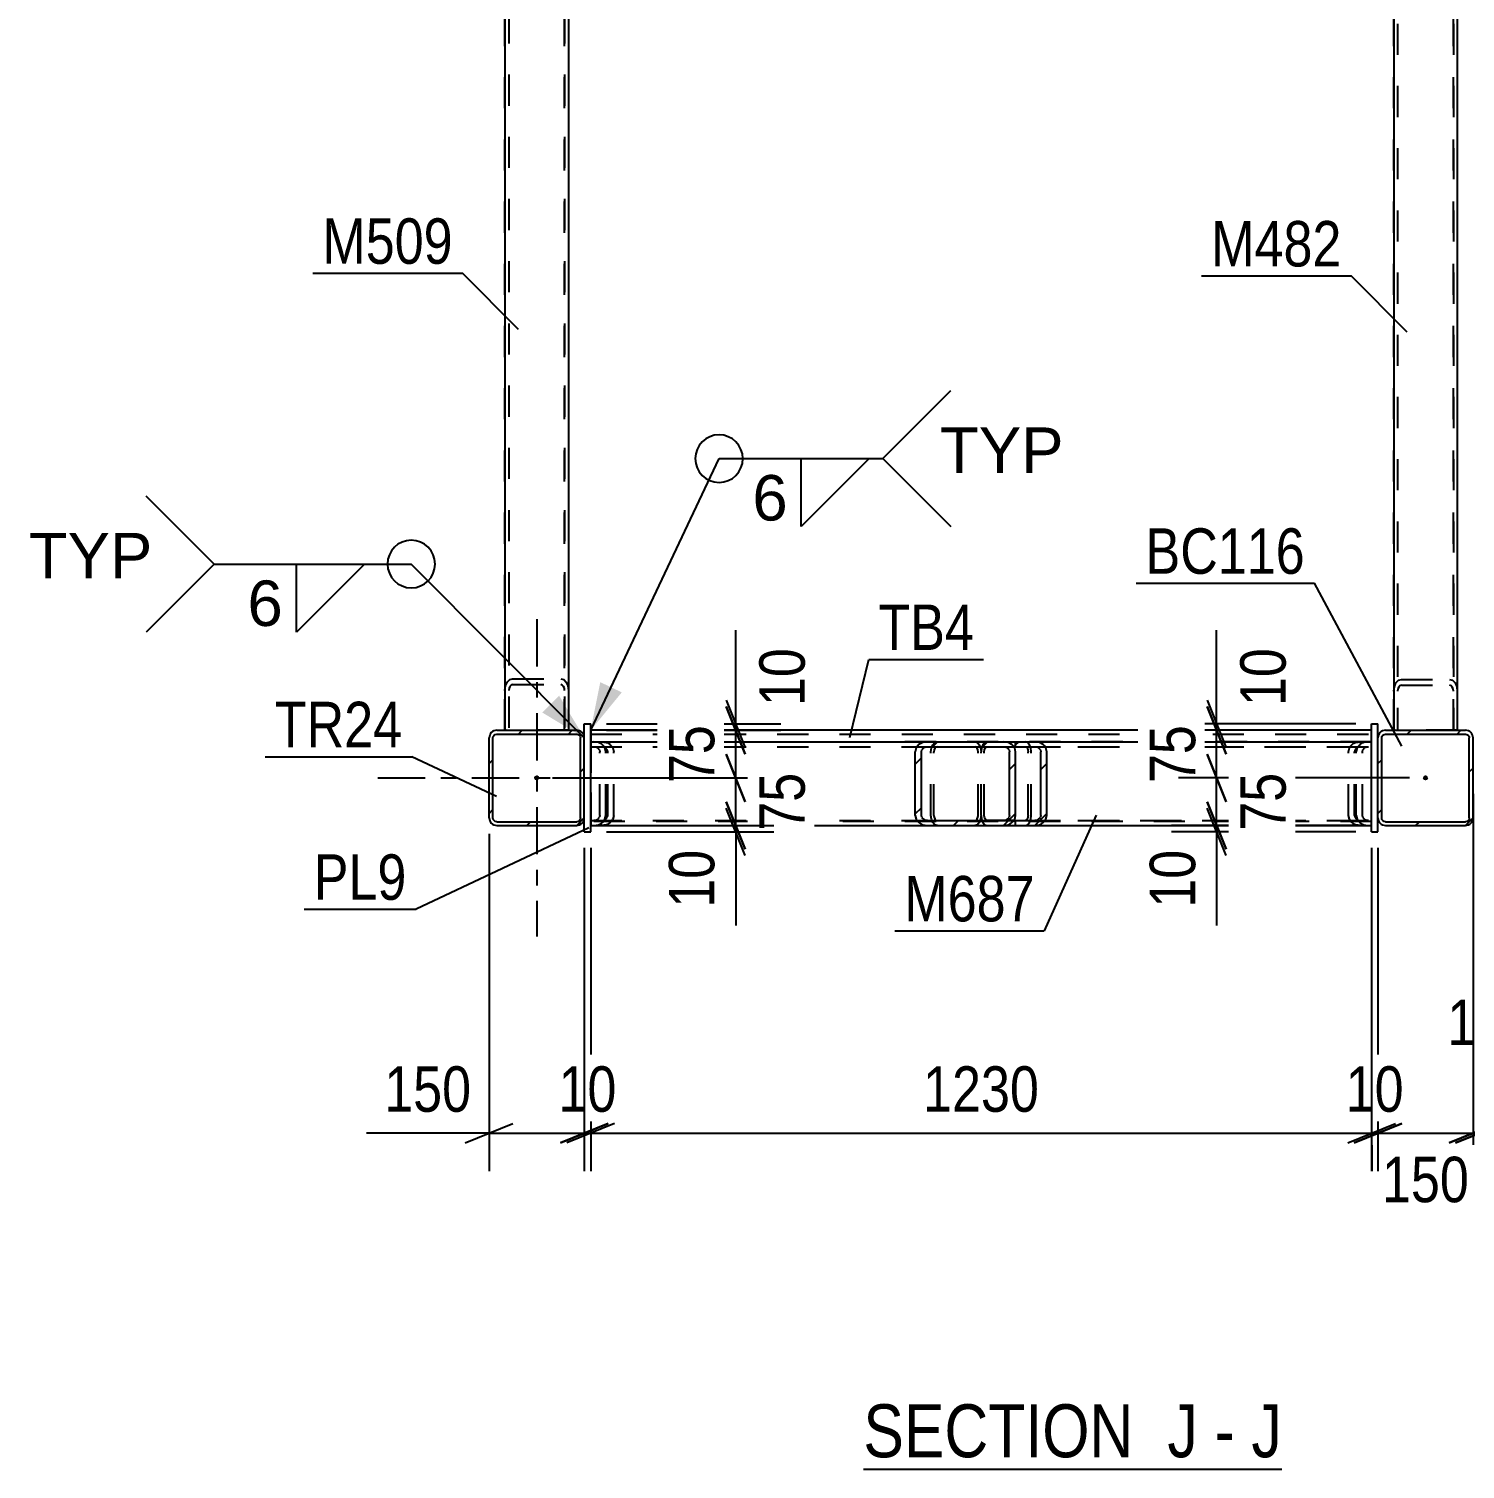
# Model space of a CAD drawing. Header units: millimetres. Extents: x -808 to 381, y -747 to 94.
# Drawn here: x 225.7 to 316.2, y -502.5 to -411.7 of the extents above; entities that cross this region are included whole.
import ezdxf

# ---------------------------------------------------------------- set-up
doc = ezdxf.new("R2010")
doc.units = ezdxf.units.MM
doc.linetypes.add('DXK_LINE_DOT2', pattern=[3.9198, 1.9599, -1.9599])
doc.linetypes.add('DXK_LINE_DOT3', pattern=[5.9187, 2.979, -0.9799, 0.9799, -0.9799])
doc.styles.add('Arial', font='arial.ttf', dxfattribs={"height": 0.2})
doc.styles.add('Arial Narrow', font='ARIALN.TTF', dxfattribs={"height": 0.2})

# ---------------------------------------------------------------- blocks, each defined once
blk = doc.blocks.new('Unknown-232923327-20 - 107651')
at = {"color": 6, "linetype": 'Continuous'}
blk.add_line((278.26, -502.453), (304.628, -502.453), dxfattribs=at)
at = {"color": 0, "linetype": 'Continuous'}
for points in [[(296.368, -501.703), (296.368, -498.203), (278.26, -498.203), (278.26, -501.703)], [(299.336, -501.703), (299.336, -498.203), (297.418, -498.203), (297.418, -501.703)], [(301.661, -501.703), (301.661, -498.203), (300.386, -498.203), (300.386, -501.703)], [(304.628, -501.703), (304.628, -498.203), (302.711, -498.203), (302.711, -501.703)]]:
    blk.add_wipeout(points, dxfattribs=at)
at = {"color": 7, "linetype": 'Continuous', "style": 'Arial Narrow'}
for s, height, p in [('SECTION ', 3.3405, (278.26, -501.703)), ('J', 3.34, (297.418, -501.703)), ('J', 3.34, (302.711, -501.703)), ('-', 3.34, (300.386, -501.703))]:
    blk.add_text(s, height=height, dxfattribs=at).set_placement(p)
blk = doc.blocks.new('Part-232923327-107713 - 107651')
at = {"color": 7, "linetype": 'DXK_LINE_DOT2'}
for p, q in [((255.677, -455.889), (255.677, -336.173)), ((255.917, -336.173), (255.917, -455.889)), ((259.437, -455.889), (259.437, -336.173)), ((259.677, -336.173), (259.677, -455.889)), ((259.677, -455.889), (255.677, -455.889))]:
    blk.add_line(p, q, dxfattribs=at)
blk = doc.blocks.new('Part-232923327-107684 - 107651')
at = {"linetype": 'Continuous'}
h = blk.add_hatch(dxfattribs=at)
h.set_pattern_fill('', scale=0.7, style=0, pattern_type=0)
h.set_pattern_definition([(45, (287.0858, -461.8895), (-1.57154, 1.57154), [])])
h.paths.add_polyline_path([(282.298, -461.89), (287.086, -461.89), (287.379, -461.841), (287.627, -461.702), (287.794, -461.494), (287.852, -461.25), (287.852, -457.25), (287.794, -457.005), (287.627, -456.797), (287.379, -456.658), (287.086, -456.61), (282.298, -456.61), (282.005, -456.658), (281.756, -456.797), (281.59, -457.005), (281.532, -457.25), (281.532, -461.25), (281.59, -461.494), (281.756, -461.702), (282.005, -461.841)])
h.paths.add_polyline_path([(281.944, -461.372), (281.915, -461.25), (281.915, -457.25), (281.944, -457.127), (282.027, -457.023), (282.151, -456.954), (282.298, -456.93), (287.086, -456.93), (287.232, -456.954), (287.357, -457.023), (287.44, -457.127), (287.469, -457.25), (287.469, -461.25), (287.44, -461.372), (287.357, -461.476), (287.232, -461.545), (287.086, -461.57), (282.298, -461.57), (282.151, -461.545), (282.027, -461.476)])
at = {"color": 2, "linetype": 'Continuous'}
for p, q in [((261.077, -456.61), (282.298, -456.61)), ((281.59, -457.005), (281.532, -457.25)), ((281.532, -461.25), (281.532, -457.25)), ((281.915, -457.25), (281.944, -457.127)), ((281.915, -461.25), (281.915, -457.25)), ((282.298, -456.61), (282.005, -456.658)), ((282.151, -456.954), (282.298, -456.93)), ((282.298, -456.61), (287.086, -456.61)), ((282.298, -456.93), (287.086, -456.93)), ((287.379, -456.658), (287.086, -456.61)), ((287.086, -456.93), (287.232, -456.954)), ((287.44, -457.127), (287.469, -457.25)), ((287.469, -461.25), (287.469, -457.25)), ((287.852, -457.25), (287.794, -457.005)), ((287.852, -461.25), (287.852, -457.25)), ((261.077, -461.89), (282.298, -461.89)), ((281.532, -461.25), (281.59, -461.494)), ((281.944, -461.372), (281.915, -461.25)), ((282.005, -461.841), (282.298, -461.89)), ((282.298, -461.57), (282.151, -461.545)), ((282.298, -461.57), (287.086, -461.57)), ((282.298, -461.89), (287.086, -461.89)), ((287.232, -461.545), (287.086, -461.57)), ((287.086, -461.89), (287.379, -461.841)), ((287.469, -461.25), (287.44, -461.372)), ((287.794, -461.494), (287.852, -461.25))]:
    blk.add_line(p, q, dxfattribs=at)
at = {"color": 7, "linetype": 'DXK_LINE_DOT2'}
for p, q in [((261.077, -456.61), (261.077, -461.89)), ((261.077, -456.93), (287.086, -456.93)), ((261.766, -456.61), (262.059, -456.658)), ((261.912, -456.954), (261.766, -456.93)), ((262.149, -457.25), (262.119, -457.127)), ((262.149, -461.25), (262.149, -457.25)), ((262.473, -457.005), (262.532, -457.25)), ((262.532, -461.25), (262.532, -457.25)), ((282.298, -456.61), (287.086, -456.61)), ((261.077, -461.57), (287.086, -461.57)), ((261.766, -461.57), (261.912, -461.545)), ((262.059, -461.841), (261.766, -461.89)), ((262.119, -461.372), (262.149, -461.25)), ((262.532, -461.25), (262.473, -461.494)), ((282.298, -461.89), (287.086, -461.89))]:
    blk.add_line(p, q, dxfattribs=at)
for centre, radius, start, end in [((261.803, -457.295), 0.358, 27.94627, 72.29881), ((261.841, -457.34), 0.716, 27.94627, 72.29881), ((261.803, -461.204), 0.358, 287.7012, 332.05373), ((261.841, -461.159), 0.716, 287.7012, 332.05373)]:
    blk.add_arc(centre, radius, start, end, dxfattribs=at)
at = {"color": 2, "linetype": 'Continuous'}
for centre, radius, start, end in [((282.222, -457.34), 0.716, 107.7012, 152.05373), ((282.26, -457.295), 0.358, 107.7012, 152.05373), ((287.124, -457.295), 0.358, 27.94628, 72.29881), ((287.161, -457.34), 0.716, 27.94628, 72.29881), ((282.222, -461.159), 0.716, 207.94628, 252.29881), ((282.26, -461.204), 0.358, 207.94628, 252.29881), ((287.124, -461.204), 0.358, 287.7012, 332.05373), ((287.161, -461.159), 0.716, 287.7012, 332.05373)]:
    blk.add_arc(centre, radius, start, end, dxfattribs=at)
blk = doc.blocks.new('Part-232923327-107686 - 107651')
at = {"color": 7, "linetype": 'DXK_LINE_DOT2'}
for p, q in [((310.276, -456.61), (280.667, -456.61)), ((280.667, -456.93), (310.276, -456.93)), ((309.375, -457.005), (309.317, -457.25)), ((309.317, -461.25), (309.317, -457.25)), ((309.7, -457.25), (309.729, -457.127)), ((309.7, -461.25), (309.7, -457.25)), ((310.083, -456.61), (309.79, -456.658)), ((309.936, -456.954), (310.083, -456.93)), ((310.276, -461.89), (310.276, -456.61)), ((280.667, -461.57), (310.276, -461.57)), ((280.667, -461.89), (310.276, -461.89)), ((309.317, -461.25), (309.375, -461.494)), ((309.729, -461.372), (309.7, -461.25)), ((309.79, -461.841), (310.064, -461.886)), ((310.083, -461.57), (309.936, -461.545)), ((310.064, -461.886), (310.083, -461.89))]:
    blk.add_line(p, q, dxfattribs=at)
for centre, radius, start, end in [((310.007, -457.34), 0.716, 107.7012, 152.05373), ((310.045, -457.295), 0.358, 107.7012, 152.05373), ((310.007, -461.159), 0.716, 207.94627, 252.29881), ((310.045, -461.204), 0.358, 207.94627, 252.29881)]:
    blk.add_arc(centre, radius, start, end, dxfattribs=at)
blk = doc.blocks.new('Part-232923327-107687 - 107651')
at = {"color": 7, "linetype": 'DXK_LINE_DOT2'}
for p, q in [((261.077, -456.61), (285.294, -456.61)), ((261.077, -461.89), (261.077, -456.61)), ((261.077, -456.93), (285.294, -456.93)), ((261.563, -456.658), (261.27, -456.61)), ((261.27, -456.93), (261.417, -456.954)), ((261.624, -457.127), (261.653, -457.25)), ((261.653, -461.25), (261.653, -457.25)), ((262.036, -457.25), (261.978, -457.005)), ((262.036, -461.25), (262.036, -457.25)), ((282.517, -457.25), (282.546, -457.005)), ((282.517, -461.25), (282.517, -457.25)), ((282.546, -457.005), (282.629, -456.797)), ((282.629, -456.797), (282.753, -456.658)), ((282.723, -457.127), (282.708, -457.25)), ((282.708, -461.25), (282.708, -457.25)), ((282.764, -457.023), (282.723, -457.127)), ((282.753, -456.658), (282.9, -456.61)), ((282.826, -456.954), (282.764, -457.023)), ((282.9, -456.93), (282.826, -456.954)), ((285.294, -456.61), (285.44, -456.658)), ((285.367, -456.954), (285.294, -456.93)), ((285.429, -457.023), (285.367, -456.954)), ((285.47, -457.127), (285.429, -457.023)), ((285.44, -456.658), (285.564, -456.797)), ((285.485, -457.25), (285.47, -457.127)), ((285.485, -461.25), (285.485, -457.25)), ((285.564, -456.797), (285.647, -457.005)), ((285.647, -457.005), (285.677, -457.25)), ((285.677, -461.25), (285.677, -457.25)), ((261.077, -461.57), (285.294, -461.57)), ((261.077, -461.89), (285.294, -461.89)), ((261.417, -461.545), (261.27, -461.57)), ((261.27, -461.89), (261.563, -461.841)), ((261.653, -461.25), (261.624, -461.372)), ((261.978, -461.494), (262.036, -461.25)), ((282.546, -461.494), (282.517, -461.25)), ((282.629, -461.702), (282.546, -461.494)), ((282.753, -461.841), (282.629, -461.702)), ((282.708, -461.25), (282.723, -461.372)), ((282.723, -461.372), (282.764, -461.476)), ((282.9, -461.89), (282.753, -461.841)), ((282.764, -461.476), (282.826, -461.545)), ((282.826, -461.545), (282.9, -461.57)), ((285.294, -461.57), (285.367, -461.545)), ((285.44, -461.841), (285.294, -461.89)), ((285.367, -461.545), (285.429, -461.476)), ((285.429, -461.476), (285.47, -461.372)), ((285.564, -461.702), (285.44, -461.841)), ((285.47, -461.372), (285.485, -461.25)), ((285.647, -461.494), (285.564, -461.702)), ((285.677, -461.25), (285.647, -461.494))]:
    blk.add_line(p, q, dxfattribs=at)
for centre, radius, start, end in [((261.308, -457.295), 0.358, 27.94627, 72.2988), ((261.346, -457.34), 0.716, 27.94627, 72.2988), ((261.308, -461.204), 0.358, 287.70119, 332.05373), ((261.346, -461.159), 0.716, 287.70119, 332.05373)]:
    blk.add_arc(centre, radius, start, end, dxfattribs=at)
blk = doc.blocks.new('Part-232923327-107815 - 107651')
at = {"linetype": 'Continuous'}
h = blk.add_hatch(dxfattribs=at)
h.set_pattern_fill('', scale=0.7, style=0, pattern_type=0)
h.set_pattern_definition([(45, (260.1974, -461.8894), (-1.57154, 1.57154), [])])
h.paths.add_polyline_path([(255.157, -461.889), (260.197, -461.889), (260.381, -461.853), (260.537, -461.749), (260.641, -461.593), (260.677, -461.409), (260.677, -456.369), (260.641, -456.186), (260.537, -456.03), (260.381, -455.926), (260.197, -455.889), (255.157, -455.889), (254.974, -455.926), (254.818, -456.03), (254.714, -456.186), (254.677, -456.369), (254.677, -461.409), (254.714, -461.593), (254.818, -461.749), (254.974, -461.853)])
h.paths.add_polyline_path([(254.936, -461.501), (254.917, -461.409), (254.917, -456.369), (254.936, -456.278), (254.988, -456.2), (255.066, -456.148), (255.157, -456.129), (260.197, -456.129), (260.289, -456.148), (260.367, -456.2), (260.419, -456.278), (260.437, -456.369), (260.437, -461.409), (260.419, -461.501), (260.367, -461.579), (260.289, -461.631), (260.197, -461.649), (255.157, -461.649), (255.066, -461.631), (254.988, -461.579)])
blk.add_hatch(color=30, dxfattribs=at).paths.add_polyline_path([(257.677, -458.989, -1), (257.677, -458.789, -1)])
at = {"color": 7, "linetype": 'DXK_LINE_DOT3'}
for p, q in [((257.677, -448.889), (257.677, -468.889)), ((247.677, -458.889), (267.677, -458.889))]:
    blk.add_line(p, q, dxfattribs=at)
at = {"color": 2, "linetype": 'Continuous'}
for p, q in [((254.714, -456.186), (254.677, -456.369)), ((254.677, -456.369), (254.677, -456.369)), ((254.677, -461.409), (254.677, -456.369)), ((254.917, -456.369), (254.936, -456.278)), ((254.917, -456.369), (254.917, -456.369)), ((254.917, -461.409), (254.917, -456.369)), ((254.936, -456.278), (254.988, -456.2)), ((255.157, -455.889), (254.974, -455.926)), ((254.988, -456.2), (255.066, -456.148)), ((255.066, -456.148), (255.157, -456.129)), ((255.157, -455.889), (255.157, -455.889)), ((255.157, -455.889), (260.197, -455.889)), ((255.157, -456.129), (255.157, -456.129)), ((255.157, -456.129), (260.197, -456.129)), ((260.197, -455.889), (260.197, -455.889)), ((260.381, -455.926), (260.197, -455.889)), ((260.197, -456.129), (260.197, -456.129)), ((260.197, -456.129), (260.289, -456.148)), ((260.289, -456.148), (260.367, -456.2)), ((260.367, -456.2), (260.419, -456.278)), ((260.419, -456.278), (260.437, -456.369)), ((260.437, -456.369), (260.437, -456.369)), ((260.437, -461.409), (260.437, -456.369)), ((260.677, -456.369), (260.641, -456.186)), ((260.677, -456.369), (260.677, -456.369)), ((260.677, -461.409), (260.677, -456.369)), ((254.677, -461.409), (254.677, -461.409)), ((254.677, -461.409), (254.714, -461.593)), ((254.917, -461.409), (254.917, -461.409)), ((254.936, -461.501), (254.917, -461.409)), ((254.988, -461.579), (254.936, -461.501)), ((254.974, -461.853), (255.157, -461.889)), ((255.066, -461.631), (254.988, -461.579)), ((255.157, -461.649), (255.066, -461.631)), ((255.157, -461.649), (255.157, -461.649)), ((255.157, -461.649), (260.197, -461.649)), ((255.157, -461.889), (255.157, -461.889)), ((255.157, -461.889), (260.197, -461.889)), ((260.289, -461.631), (260.197, -461.649)), ((260.197, -461.649), (260.197, -461.649)), ((260.197, -461.889), (260.381, -461.853)), ((260.197, -461.889), (260.197, -461.889)), ((260.367, -461.579), (260.289, -461.631)), ((260.419, -461.501), (260.367, -461.579)), ((260.437, -461.409), (260.419, -461.501)), ((260.437, -461.409), (260.437, -461.409)), ((260.641, -461.593), (260.677, -461.409)), ((260.677, -461.409), (260.677, -461.409))]:
    blk.add_line(p, q, dxfattribs=at)
at = {"color": 30, "linetype": 'DXK_LINE_DOT3'}
blk.add_line((257.677, -458.889), (257.677, -458.889), dxfattribs=at)
at = {"color": 30, "linetype": 'Continuous'}
blk.add_circle((257.677, -458.889), 0.1, dxfattribs=at)
at = {"color": 2, "linetype": 'Continuous'}
for centre, start, end in [((255.157, -456.369), 112.5, 157.5), ((260.197, -456.369), 22.5, 67.5), ((255.157, -461.409), 202.5, 247.5), ((260.197, -461.409), 292.5, 337.5)]:
    blk.add_arc(centre, 0.48, start, end, dxfattribs=at)
blk = doc.blocks.new('Part-232923327-107690 - 107651')
at = {"color": 2, "linetype": 'Continuous'}
blk.add_line((310.276, -455.886), (261.077, -455.886), dxfattribs=at)
at = {"color": 7, "linetype": 'DXK_LINE_DOT2'}
for p, q in [((261.077, -455.886), (261.077, -461.886)), ((261.077, -456.126), (310.276, -456.126)), ((310.276, -461.886), (310.276, -455.886)), ((310.276, -461.646), (261.077, -461.646)), ((261.077, -461.886), (310.276, -461.886))]:
    blk.add_line(p, q, dxfattribs=at)
blk = doc.blocks.new('Part-232923327-107695 - 107651')
at = {"color": 7, "linetype": 'DXK_LINE_DOT2'}
for p, q in [((311.676, -455.89), (311.676, -336.89)), ((311.916, -336.89), (311.916, -455.89)), ((315.436, -455.89), (315.436, -336.89)), ((315.676, -336.89), (315.676, -455.89)), ((315.676, -455.89), (311.676, -455.89))]:
    blk.add_line(p, q, dxfattribs=at)
blk = doc.blocks.new('Part-232923327-107701 - 107651')
at = {"color": 7, "linetype": 'DXK_LINE_DOT2'}
for p, q in [((311.916, -336.89), (311.916, -455.89)), ((315.436, -336.89), (315.436, -455.89)), ((311.713, -453.141), (311.817, -452.901)), ((311.817, -452.901), (311.973, -452.741)), ((311.973, -452.741), (312.156, -452.685)), ((312.156, -452.685), (315.196, -452.685)), ((315.196, -452.685), (315.38, -452.741)), ((315.38, -452.741), (315.536, -452.901)), ((315.536, -452.901), (315.64, -453.141)), ((311.676, -453.424), (311.713, -453.141)), ((311.935, -453.283), (311.916, -453.424)), ((311.987, -453.163), (311.935, -453.283)), ((312.065, -453.083), (311.987, -453.163)), ((312.156, -453.055), (312.065, -453.083)), ((312.156, -453.055), (315.196, -453.055)), ((315.288, -453.083), (315.196, -453.055)), ((315.366, -453.163), (315.288, -453.083)), ((315.418, -453.283), (315.366, -453.163)), ((315.436, -453.424), (315.418, -453.283)), ((315.64, -453.141), (315.676, -453.424)), ((315.676, -455.89), (311.676, -455.89))]:
    blk.add_line(p, q, dxfattribs=at)
at = {"color": 2, "linetype": 'Continuous'}
for p, q in [((311.676, -341.269), (311.676, -455.89)), ((315.676, -341.269), (315.676, -455.89))]:
    blk.add_line(p, q, dxfattribs=at)
blk = doc.blocks.new('Part-232923327-107720 - 107651')
at = {"color": 7, "linetype": 'DXK_LINE_DOT2'}
for p, q in [((255.917, -336.173), (255.917, -455.889)), ((259.437, -336.173), (259.437, -455.889)), ((255.714, -453.098), (255.818, -452.857)), ((255.818, -452.857), (255.974, -452.695)), ((255.974, -452.695), (256.157, -452.639)), ((256.157, -452.639), (259.197, -452.639)), ((259.197, -452.639), (259.381, -452.695)), ((259.381, -452.695), (259.537, -452.857)), ((259.537, -452.857), (259.641, -453.098)), ((255.677, -453.383), (255.714, -453.098)), ((255.936, -453.24), (255.917, -453.383)), ((255.988, -453.12), (255.936, -453.24)), ((256.066, -453.039), (255.988, -453.12)), ((256.157, -453.011), (256.066, -453.039)), ((256.157, -453.011), (259.197, -453.011)), ((259.289, -453.039), (259.197, -453.011)), ((259.367, -453.12), (259.289, -453.039)), ((259.419, -453.24), (259.367, -453.12)), ((259.437, -453.383), (259.419, -453.24)), ((259.641, -453.098), (259.677, -453.383)), ((255.677, -455.889), (259.677, -455.889))]:
    blk.add_line(p, q, dxfattribs=at)
at = {"color": 2, "linetype": 'Continuous'}
for p, q in [((255.677, -341.268), (255.677, -455.889)), ((259.677, -341.268), (259.677, -455.889))]:
    blk.add_line(p, q, dxfattribs=at)
blk = doc.blocks.new('Part-232923327-107743 - 107651')
at = {"linetype": 'Continuous'}
h = blk.add_hatch(dxfattribs=at)
h.set_pattern_fill('', scale=0.7, style=0, pattern_type=0)
h.set_pattern_definition([(45, (289.0551, -461.8895), (-1.5715, 1.5715), [])])
h.paths.add_polyline_path([(287.852, -461.89), (289.055, -461.89), (289.348, -461.841), (289.597, -461.702), (289.763, -461.494), (289.821, -461.25), (289.821, -457.25), (289.763, -457.005), (289.597, -456.797), (289.348, -456.658), (289.055, -456.61), (287.852, -456.61), (287.852, -456.93), (289.055, -456.93), (289.202, -456.954), (289.326, -457.023), (289.409, -457.127), (289.438, -457.25), (289.438, -461.25), (289.409, -461.372), (289.326, -461.476), (289.202, -461.545), (289.055, -461.57), (287.852, -461.57)])
at = {"color": 7, "linetype": 'DXK_LINE_DOT2'}
for p, q in [((285.706, -457.005), (285.677, -457.25)), ((285.677, -461.25), (285.677, -457.25)), ((285.789, -456.797), (285.706, -457.005)), ((285.913, -456.658), (285.789, -456.797)), ((285.868, -457.25), (285.883, -457.127)), ((285.868, -461.25), (285.868, -457.25)), ((285.883, -457.127), (285.924, -457.023)), ((286.06, -456.61), (285.913, -456.658)), ((285.924, -457.023), (285.986, -456.954)), ((285.986, -456.954), (286.06, -456.93)), ((286.06, -456.61), (287.086, -456.61)), ((286.06, -456.93), (287.733, -456.93)), ((287.852, -456.61), (289.055, -456.61)), ((287.852, -456.93), (310.276, -456.93)), ((308.822, -457.25), (308.88, -457.005)), ((308.822, -461.25), (308.822, -457.25)), ((309.234, -457.127), (309.205, -457.25)), ((309.205, -461.25), (309.205, -457.25)), ((309.294, -456.658), (309.588, -456.61)), ((309.588, -456.93), (309.441, -456.954)), ((310.276, -461.89), (310.276, -456.61)), ((285.677, -461.25), (285.706, -461.494)), ((285.706, -461.494), (285.789, -461.702)), ((285.789, -461.702), (285.913, -461.841)), ((285.883, -461.372), (285.868, -461.25)), ((285.924, -461.476), (285.883, -461.372)), ((285.913, -461.841), (286.06, -461.89)), ((285.986, -461.545), (285.924, -461.476)), ((286.06, -461.57), (285.986, -461.545)), ((287.733, -461.57), (286.06, -461.57)), ((286.06, -461.57), (287.733, -461.57)), ((286.06, -461.89), (287.086, -461.89)), ((287.852, -461.57), (310.276, -461.57)), ((287.852, -461.89), (289.055, -461.89)), ((308.88, -461.494), (308.822, -461.25)), ((309.205, -461.25), (309.234, -461.372)), ((309.588, -461.89), (309.294, -461.841)), ((309.441, -461.545), (309.588, -461.57))]:
    blk.add_line(p, q, dxfattribs=at)
at = {"color": 2, "linetype": 'Continuous'}
for p, q in [((287.086, -456.61), (287.852, -456.61)), ((287.733, -456.93), (287.852, -456.93)), ((287.852, -456.93), (287.852, -456.61)), ((287.852, -456.61), (289.055, -456.61)), ((287.852, -456.93), (289.055, -456.93)), ((289.055, -456.61), (310.276, -456.61)), ((289.348, -456.658), (289.055, -456.61)), ((289.055, -456.93), (289.202, -456.954)), ((289.409, -457.127), (289.438, -457.25)), ((289.438, -461.25), (289.438, -457.25)), ((289.821, -457.25), (289.763, -457.005)), ((289.821, -461.25), (289.821, -457.25)), ((287.086, -461.89), (287.852, -461.89)), ((287.733, -461.57), (287.852, -461.57)), ((287.852, -461.89), (287.852, -461.57)), ((287.852, -461.57), (289.055, -461.57)), ((287.852, -461.89), (289.055, -461.89)), ((289.202, -461.545), (289.055, -461.57)), ((289.055, -461.89), (289.348, -461.841)), ((289.055, -461.89), (310.276, -461.89)), ((289.438, -461.25), (289.409, -461.372)), ((289.763, -461.494), (289.821, -461.25))]:
    blk.add_line(p, q, dxfattribs=at)
for centre, radius, start, end in [((289.093, -457.295), 0.358, 27.94626, 72.2988), ((289.131, -457.34), 0.716, 27.94626, 72.2988), ((289.093, -461.204), 0.358, 287.70119, 332.05372), ((289.131, -461.159), 0.716, 287.70119, 332.05372)]:
    blk.add_arc(centre, radius, start, end, dxfattribs=at)
at = {"color": 7, "linetype": 'DXK_LINE_DOT2'}
for centre, radius, start, end in [((309.512, -457.34), 0.716, 107.70119, 152.05373), ((309.55, -457.295), 0.358, 107.70119, 152.05373), ((309.512, -461.159), 0.716, 207.94627, 252.2988), ((309.55, -461.204), 0.358, 207.94627, 252.2988)]:
    blk.add_arc(centre, radius, start, end, dxfattribs=at)
blk = doc.blocks.new('Part-232923327-107744 - 107651')
at = {"color": 7, "linetype": 'DXK_LINE_DOT2'}
for p, q in [((286.221, -456.61), (290.686, -456.61)), ((286.221, -456.93), (290.686, -456.93)), ((288.6, -456.658), (288.453, -456.61)), ((288.453, -456.93), (288.527, -456.954)), ((288.527, -456.954), (288.589, -457.023)), ((288.589, -457.023), (288.63, -457.127)), ((288.724, -456.797), (288.6, -456.658)), ((288.63, -457.127), (288.645, -457.25)), ((288.645, -461.25), (288.645, -457.25)), ((288.807, -457.005), (288.724, -456.797)), ((288.836, -457.25), (288.807, -457.005)), ((288.836, -461.25), (288.836, -457.25)), ((286.221, -461.57), (290.686, -461.57)), ((286.221, -461.89), (290.686, -461.89)), ((288.527, -461.545), (288.453, -461.57)), ((288.453, -461.89), (288.6, -461.841)), ((288.589, -461.476), (288.527, -461.545)), ((288.63, -461.372), (288.589, -461.476)), ((288.6, -461.841), (288.724, -461.702)), ((288.645, -461.25), (288.63, -461.372)), ((288.724, -461.702), (288.807, -461.494)), ((288.807, -461.494), (288.836, -461.25))]:
    blk.add_line(p, q, dxfattribs=at)
blk = doc.blocks.new('Part-232923327-107816 - 107651')
at = {"linetype": 'Continuous'}
h = blk.add_hatch(dxfattribs=at)
h.set_pattern_fill('', scale=0.7, style=0, pattern_type=0)
h.set_pattern_definition([(45, (316.1964, -461.8903), (-1.57154, 1.57154), [])])
h.paths.add_polyline_path([(311.156, -461.89), (316.196, -461.89), (316.38, -461.854), (316.536, -461.75), (316.64, -461.594), (316.676, -461.41), (316.676, -456.37), (316.64, -456.187), (316.536, -456.031), (316.38, -455.927), (316.196, -455.89), (311.156, -455.89), (310.973, -455.927), (310.817, -456.031), (310.713, -456.187), (310.676, -456.37), (310.676, -461.41), (310.713, -461.594), (310.817, -461.75), (310.973, -461.854)])
h.paths.add_polyline_path([(310.935, -461.502), (310.916, -461.41), (310.916, -456.37), (310.935, -456.278), (310.987, -456.201), (311.065, -456.149), (311.156, -456.13), (316.196, -456.13), (316.288, -456.149), (316.366, -456.201), (316.418, -456.278), (316.436, -456.37), (316.436, -461.41), (316.418, -461.502), (316.366, -461.58), (316.288, -461.632), (316.196, -461.65), (311.156, -461.65), (311.065, -461.632), (310.987, -461.58)])
blk.add_hatch(color=30, dxfattribs=at).paths.add_polyline_path([(313.676, -458.99, -1), (313.676, -458.79, -1)])
at = {"color": 2, "linetype": 'Continuous'}
for p, q in [((310.713, -456.187), (310.676, -456.37)), ((310.676, -456.37), (310.676, -456.37)), ((310.676, -461.41), (310.676, -456.37)), ((310.916, -456.37), (310.935, -456.278)), ((310.916, -456.37), (310.916, -456.37)), ((310.916, -461.41), (310.916, -456.37)), ((310.935, -456.278), (310.987, -456.201)), ((311.156, -455.89), (310.973, -455.927)), ((310.987, -456.201), (311.065, -456.149)), ((311.065, -456.149), (311.156, -456.13)), ((311.156, -455.89), (311.156, -455.89)), ((311.156, -455.89), (316.196, -455.89)), ((311.156, -456.13), (311.156, -456.13)), ((311.156, -456.13), (316.196, -456.13)), ((316.196, -455.89), (316.196, -455.89)), ((316.38, -455.927), (316.196, -455.89)), ((316.196, -456.13), (316.196, -456.13)), ((316.196, -456.13), (316.288, -456.149)), ((316.288, -456.149), (316.366, -456.201)), ((316.366, -456.201), (316.418, -456.278)), ((316.418, -456.278), (316.436, -456.37)), ((316.436, -456.37), (316.436, -456.37)), ((316.436, -461.41), (316.436, -456.37)), ((316.676, -456.37), (316.64, -456.187)), ((316.676, -456.37), (316.676, -456.37)), ((316.676, -461.41), (316.676, -456.37)), ((310.676, -461.41), (310.676, -461.41)), ((310.676, -461.41), (310.713, -461.594)), ((310.916, -461.41), (310.916, -461.41)), ((310.935, -461.502), (310.916, -461.41)), ((310.987, -461.58), (310.935, -461.502)), ((310.973, -461.854), (311.156, -461.89)), ((311.065, -461.632), (310.987, -461.58)), ((311.156, -461.65), (311.065, -461.632)), ((311.156, -461.65), (311.156, -461.65)), ((311.156, -461.65), (316.196, -461.65)), ((311.156, -461.89), (311.156, -461.89)), ((311.156, -461.89), (316.196, -461.89)), ((316.288, -461.632), (316.196, -461.65)), ((316.196, -461.65), (316.196, -461.65)), ((316.196, -461.89), (316.38, -461.854)), ((316.196, -461.89), (316.196, -461.89)), ((316.366, -461.58), (316.288, -461.632)), ((316.418, -461.502), (316.366, -461.58)), ((316.436, -461.41), (316.418, -461.502)), ((316.436, -461.41), (316.436, -461.41)), ((316.64, -461.594), (316.676, -461.41)), ((316.676, -461.41), (316.676, -461.41))]:
    blk.add_line(p, q, dxfattribs=at)
at = {"color": 7, "linetype": 'DXK_LINE_DOT3'}
blk.add_line((313.676, -458.89), (313.676, -458.89), dxfattribs=at)
at = {"color": 30, "linetype": 'DXK_LINE_DOT3'}
blk.add_line((313.676, -458.89), (313.676, -458.89), dxfattribs=at)
at = {"color": 30, "linetype": 'Continuous'}
blk.add_circle((313.676, -458.89), 0.1, dxfattribs=at)
at = {"color": 2, "linetype": 'Continuous'}
for centre, start, end in [((311.156, -456.37), 112.5, 157.5), ((316.196, -456.37), 22.5, 67.5), ((311.156, -461.41), 202.5, 247.5), ((316.196, -461.41), 292.5, 337.5)]:
    blk.add_arc(centre, 0.48, start, end, dxfattribs=at)
blk = doc.blocks.new('Part-232923327-107767 - 107651')
at = {"color": 2, "linetype": 'Continuous'}
for p, q in [((310.276, -455.49), (310.276, -455.49)), ((310.276, -455.49), (310.676, -455.49)), ((310.276, -462.29), (310.276, -455.49)), ((310.676, -455.49), (310.676, -455.49)), ((310.676, -456.37), (310.676, -455.49)), ((310.676, -462.29), (310.676, -461.41)), ((310.276, -462.29), (310.276, -462.29)), ((310.276, -462.29), (310.676, -462.29)), ((310.676, -462.29), (310.676, -462.29))]:
    blk.add_line(p, q, dxfattribs=at)
at = {"color": 7, "linetype": 'DXK_LINE_DOT2'}
for p, q in [((310.276, -455.49), (310.676, -455.49)), ((310.676, -461.41), (310.676, -456.37)), ((310.276, -462.29), (310.676, -462.29))]:
    blk.add_line(p, q, dxfattribs=at)
blk = doc.blocks.new('Part-232923327-107770 - 107651')
at = {"color": 2, "linetype": 'Continuous'}
for p, q in [((260.677, -455.49), (260.677, -455.49)), ((260.677, -455.49), (261.077, -455.49)), ((260.677, -456.369), (260.677, -455.49)), ((261.077, -455.49), (261.077, -455.49)), ((261.077, -462.29), (261.077, -455.49)), ((260.677, -462.29), (260.677, -461.409)), ((260.677, -462.29), (260.677, -462.29)), ((260.677, -462.29), (261.077, -462.29)), ((261.077, -462.29), (261.077, -462.29))]:
    blk.add_line(p, q, dxfattribs=at)
at = {"color": 7, "linetype": 'DXK_LINE_DOT2'}
for p, q in [((260.677, -455.49), (261.077, -455.49)), ((260.677, -461.409), (260.677, -456.369)), ((260.677, -462.29), (261.077, -462.29)), ((260.677, -462.29), (260.677, -462.29)), ((261.077, -462.29), (261.077, -462.29))]:
    blk.add_line(p, q, dxfattribs=at)
blk = doc.blocks.new('StraightDimension-232923327-162252 - 107651')
at = {"color": 7, "linetype": 'Continuous'}
for p, q in [((299.917, -460.39), (301.117, -463.39)), ((301.117, -463.79), (299.917, -460.79)), ((309.276, -461.89), (297.667, -461.89)), ((300.517, -462.29), (300.517, -461.89)), ((309.276, -462.29), (297.667, -462.29)), ((300.517, -462.29), (300.517, -468.197)), ((300.517, -462.29), (300.517, -468.197))]:
    blk.add_line(p, q, dxfattribs=at)
at = {"color": 0}
blk.add_wipeout([(299.767, -462.815), (295.567, -462.815), (295.567, -467.672), (299.767, -467.672)], dxfattribs=at)
at = {"color": 3, "style": 'Arial Narrow'}
blk.add_text('10', height=2.8633, rotation=90.00021, dxfattribs=at).set_placement((299.167, -467.072))
blk = doc.blocks.new('StraightDimension-232923327-110595 - 107651')
at = {"color": 7, "linetype": 'Continuous'}
for p, q in [((325.077, -462.886), (325.077, -483.678)), ((317.076, -463.286), (317.076, -483.678)), ((315.576, -481.878), (318.576, -480.678)), ((326.577, -480.678), (323.577, -481.878)), ((317.076, -481.278), (325.077, -481.278))]:
    blk.add_line(p, q, dxfattribs=at)
at = {"color": 0}
blk.add_wipeout([(324.419, -480.528), (324.419, -476.328), (317.734, -476.328), (317.734, -480.528)], dxfattribs=at)
at = {"color": 3, "style": 'Arial Narrow'}
blk.add_text('200', height=2.8633, dxfattribs=at).set_placement((318.334, -479.928))
blk = doc.blocks.new('StraightDimension-232923327-110596 - 107651')
at = {"color": 7, "linetype": 'Continuous'}
for p, q in [((316.676, -459.89), (316.676, -483.678)), ((317.076, -463.286), (317.076, -483.678)), ((315.176, -481.878), (318.176, -480.678)), ((318.576, -480.678), (315.576, -481.878)), ((316.676, -481.278), (317.076, -481.278))]:
    blk.add_line(p, q, dxfattribs=at)
at = {"color": 0}
blk.add_wipeout([(319.304, -476.328), (319.304, -472.128), (314.448, -472.128), (314.448, -476.328)], dxfattribs=at)
at = {"color": 3, "style": 'Arial Narrow'}
blk.add_text('10', height=2.8633, dxfattribs=at).set_placement((315.048, -475.728))
blk = doc.blocks.new('StraightDimension-232923327-110597 - 107651')
at = {"color": 7, "linetype": 'Continuous'}
for p, q in [((316.676, -459.89), (316.676, -484.128)), ((310.676, -463.29), (310.676, -484.128)), ((309.176, -481.878), (312.176, -480.678)), ((318.176, -480.678), (315.176, -481.878)), ((310.676, -481.278), (316.676, -481.278))]:
    blk.add_line(p, q, dxfattribs=at)
at = {"color": 0}
blk.add_wipeout([(317.019, -486.228), (317.019, -482.028), (310.334, -482.028), (310.334, -486.228)], dxfattribs=at)
at = {"color": 3, "style": 'Arial Narrow'}
blk.add_text('150', height=2.8633, dxfattribs=at).set_placement((310.934, -485.628))
blk = doc.blocks.new('StraightDimension-232923327-110598 - 107651')
at = {"color": 7, "linetype": 'Continuous'}
for p, q in [((310.276, -463.29), (310.276, -483.678)), ((310.676, -463.29), (310.676, -483.678)), ((308.776, -481.878), (311.776, -480.678)), ((312.176, -480.678), (309.176, -481.878)), ((310.276, -481.278), (310.676, -481.278))]:
    blk.add_line(p, q, dxfattribs=at)
at = {"color": 0}
blk.add_wipeout([(312.904, -480.528), (312.904, -476.328), (308.048, -476.328), (308.048, -480.528)], dxfattribs=at)
at = {"color": 3, "style": 'Arial Narrow'}
blk.add_text('10', height=2.8633, dxfattribs=at).set_placement((308.648, -479.928))
blk = doc.blocks.new('StraightDimension-232923327-110599 - 107651')
at = {"color": 7, "linetype": 'Continuous'}
for p, q in [((261.077, -463.29), (261.077, -483.678)), ((310.276, -463.29), (310.276, -483.678)), ((262.577, -480.678), (259.577, -481.878)), ((308.776, -481.878), (311.776, -480.678)), ((261.077, -481.278), (310.276, -481.278))]:
    blk.add_line(p, q, dxfattribs=at)
at = {"color": 0}
blk.add_wipeout([(289.933, -480.528), (289.933, -476.328), (281.421, -476.328), (281.421, -480.528)], dxfattribs=at)
at = {"color": 3, "style": 'Arial Narrow'}
blk.add_text('1230', height=2.8633, dxfattribs=at).set_placement((282.021, -479.928))
blk = doc.blocks.new('StraightDimension-232923327-110600 - 107651')
at = {"color": 7, "linetype": 'Continuous'}
for p, q in [((260.677, -463.29), (260.677, -483.678)), ((261.077, -463.29), (261.077, -483.678)), ((259.177, -481.878), (262.177, -480.678)), ((262.577, -480.678), (259.577, -481.878)), ((260.677, -481.278), (261.077, -481.278))]:
    blk.add_line(p, q, dxfattribs=at)
at = {"color": 0}
blk.add_wipeout([(263.306, -480.528), (263.306, -476.328), (258.449, -476.328), (258.449, -480.528)], dxfattribs=at)
at = {"color": 3, "style": 'Arial Narrow'}
blk.add_text('10', height=2.8633, dxfattribs=at).set_placement((259.049, -479.928))
blk = doc.blocks.new('StraightDimension-232923327-110601 - 107651')
at = {"color": 7, "linetype": 'Continuous'}
for p, q in [((254.677, -462.409), (254.677, -483.678)), ((260.677, -463.29), (260.677, -483.678)), ((253.177, -481.878), (256.177, -480.678)), ((262.177, -480.678), (259.177, -481.878)), ((254.677, -481.278), (246.943, -481.278)), ((254.677, -481.278), (246.943, -481.278)), ((254.677, -481.278), (260.677, -481.278))]:
    blk.add_line(p, q, dxfattribs=at)
at = {"color": 0}
blk.add_wipeout([(254.152, -480.528), (254.152, -476.328), (247.468, -476.328), (247.468, -480.528)], dxfattribs=at)
at = {"color": 3, "style": 'Arial Narrow'}
blk.add_text('150', height=2.8633, dxfattribs=at).set_placement((248.068, -479.928))
blk = doc.blocks.new('StraightDimension-232923327-162150 - 107651')
at = {"color": 7, "linetype": 'Continuous'}
for p, q in [((270.217, -455.49), (270.217, -449.584)), ((270.217, -455.49), (270.217, -449.584)), ((269.617, -453.99), (270.817, -456.99)), ((270.817, -457.39), (269.617, -454.39)), ((262.077, -455.49), (273.067, -455.49)), ((270.217, -455.89), (270.217, -455.49)), ((262.077, -455.89), (273.067, -455.89))]:
    blk.add_line(p, q, dxfattribs=at)
at = {"color": 0}
blk.add_wipeout([(275.167, -450.109), (270.967, -450.109), (270.967, -454.965), (275.167, -454.965)], dxfattribs=at)
at = {"color": 3, "style": 'Arial Narrow'}
blk.add_text('10', height=2.8633, rotation=90.00021, dxfattribs=at).set_placement((274.567, -454.365))
blk = doc.blocks.new('StraightDimension-232923327-162151 - 107651')
at = {"color": 7, "linetype": 'Continuous'}
for p, q in [((269.617, -454.39), (270.817, -457.39)), ((262.077, -455.89), (272.617, -455.89)), ((270.217, -458.89), (270.217, -455.89)), ((270.817, -460.39), (269.617, -457.39)), ((258.677, -458.89), (272.617, -458.89))]:
    blk.add_line(p, q, dxfattribs=at)
at = {"color": 0}
blk.add_wipeout([(269.467, -454.962), (265.267, -454.962), (265.267, -459.818), (269.467, -459.818)], dxfattribs=at)
at = {"color": 3, "style": 'Arial Narrow'}
blk.add_text('75', height=2.8633, rotation=90.00021, dxfattribs=at).set_placement((268.867, -459.218))
blk = doc.blocks.new('StraightDimension-232923327-162152 - 107651')
at = {"color": 7, "linetype": 'Continuous'}
for p, q in [((269.617, -457.39), (270.817, -460.39)), ((258.677, -458.89), (273.067, -458.89)), ((270.217, -461.89), (270.217, -458.89)), ((270.817, -463.39), (269.617, -460.39)), ((262.077, -461.89), (273.067, -461.89))]:
    blk.add_line(p, q, dxfattribs=at)
at = {"color": 0}
blk.add_wipeout([(275.167, -457.961), (270.967, -457.961), (270.967, -462.818), (275.167, -462.818)], dxfattribs=at)
at = {"color": 3, "style": 'Arial Narrow'}
blk.add_text('75', height=2.8633, rotation=90.00021, dxfattribs=at).set_placement((274.567, -462.218))
blk = doc.blocks.new('StraightDimension-232923327-162153 - 107651')
at = {"color": 7, "linetype": 'Continuous'}
for p, q in [((269.617, -460.39), (270.817, -463.39)), ((270.817, -463.79), (269.617, -460.79)), ((262.077, -461.89), (272.617, -461.89)), ((270.217, -462.29), (270.217, -461.89)), ((262.077, -462.29), (272.617, -462.29)), ((270.217, -462.29), (270.217, -468.197)), ((270.217, -462.29), (270.217, -468.197))]:
    blk.add_line(p, q, dxfattribs=at)
at = {"color": 0}
blk.add_wipeout([(269.467, -462.815), (265.267, -462.815), (265.267, -467.672), (269.467, -467.672)], dxfattribs=at)
at = {"color": 3, "style": 'Arial Narrow'}
blk.add_text('10', height=2.8633, rotation=90.00021, dxfattribs=at).set_placement((268.867, -467.072))
blk = doc.blocks.new('StraightDimension-232923327-162249 - 107651')
at = {"color": 7, "linetype": 'Continuous'}
for p, q in [((300.517, -455.49), (300.517, -449.584)), ((300.517, -455.49), (300.517, -449.584)), ((299.917, -453.99), (301.117, -456.99)), ((301.117, -457.39), (299.917, -454.39)), ((309.276, -455.49), (298.117, -455.49)), ((300.517, -455.89), (300.517, -455.49)), ((309.276, -455.89), (298.117, -455.89))]:
    blk.add_line(p, q, dxfattribs=at)
at = {"color": 0}
blk.add_wipeout([(305.467, -450.109), (301.267, -450.109), (301.267, -454.965), (305.467, -454.965)], dxfattribs=at)
at = {"color": 3, "style": 'Arial Narrow'}
blk.add_text('10', height=2.8633, rotation=90.00021, dxfattribs=at).set_placement((304.867, -454.365))
blk = doc.blocks.new('StraightDimension-232923327-162250 - 107651')
at = {"color": 7, "linetype": 'Continuous'}
for p, q in [((299.917, -454.39), (301.117, -457.39)), ((309.276, -455.89), (297.667, -455.89)), ((300.517, -458.89), (300.517, -455.89)), ((301.117, -460.39), (299.917, -457.39)), ((312.676, -458.89), (297.667, -458.89))]:
    blk.add_line(p, q, dxfattribs=at)
at = {"color": 0}
blk.add_wipeout([(299.767, -454.962), (295.567, -454.962), (295.567, -459.819), (299.767, -459.819)], dxfattribs=at)
at = {"color": 3, "style": 'Arial Narrow'}
blk.add_text('75', height=2.8633, rotation=90.00021, dxfattribs=at).set_placement((299.167, -459.219))
blk = doc.blocks.new('StraightDimension-232923327-162251 - 107651')
at = {"color": 7, "linetype": 'Continuous'}
for p, q in [((299.917, -457.39), (301.117, -460.39)), ((312.676, -458.89), (298.117, -458.89)), ((300.517, -461.89), (300.517, -458.89)), ((301.117, -463.39), (299.917, -460.39)), ((309.276, -461.89), (298.117, -461.89))]:
    blk.add_line(p, q, dxfattribs=at)
at = {"color": 0}
blk.add_wipeout([(305.467, -457.962), (301.267, -457.962), (301.267, -462.818), (305.467, -462.818)], dxfattribs=at)
at = {"color": 3, "style": 'Arial Narrow'}
blk.add_text('75', height=2.8633, rotation=90.00021, dxfattribs=at).set_placement((304.867, -462.218))
blk = doc.blocks.new('Mark-232923327-110183 - 107651')
at = {"color": 30, "linetype": 'Continuous'}
for p in [(295.436, -446.626), (312.185, -456.882)]:
    blk.add_line(p, (306.685, -446.626), dxfattribs=at)
at = {"color": 0}
blk.add_wipeout([(306.085, -446.026), (306.085, -443.026), (296.036, -443.026), (296.036, -446.026)], dxfattribs=at)
blk.add_wipeout([(306.085, -446.026), (306.085, -443.026), (296.036, -443.026), (296.036, -446.026)], dxfattribs=at)
at = {"color": 3, "style": 'Arial Narrow'}
blk.add_text('BC116', height=2.8633, dxfattribs=at).set_placement((296.036, -446.026))
blk = doc.blocks.new('Mark-232923327-110150 - 107651')
at = {"color": 30, "linetype": 'Continuous'}
for p in [(243.573, -427.091), (256.532, -430.627)]:
    blk.add_line(p, (252.997, -427.091), dxfattribs=at)
at = {"color": 0}
blk.add_wipeout([(252.397, -426.491), (252.397, -423.491), (244.173, -423.491), (244.173, -426.491)], dxfattribs=at)
blk.add_wipeout([(252.397, -426.491), (252.397, -423.491), (244.173, -423.491), (244.173, -426.491)], dxfattribs=at)
at = {"color": 3, "style": 'Arial Narrow'}
blk.add_text('M509', height=2.8633, dxfattribs=at).set_placement((244.173, -426.491))
blk = doc.blocks.new('Mark-232923327-110138 - 107651')
at = {"color": 30, "linetype": 'Continuous'}
for p, q in [((277.398, -456.334), (278.605, -451.427)), ((278.605, -451.427), (285.832, -451.427))]:
    blk.add_line(p, q, dxfattribs=at)
at = {"color": 0}
blk.add_wipeout([(285.232, -450.827), (285.232, -447.827), (279.205, -447.827), (279.205, -450.827)], dxfattribs=at)
blk.add_wipeout([(285.232, -450.827), (285.232, -447.827), (279.205, -447.827), (279.205, -450.827)], dxfattribs=at)
at = {"color": 3, "style": 'Arial Narrow'}
blk.add_text('TB4', height=2.8633, dxfattribs=at).set_placement((279.205, -450.827))
blk = doc.blocks.new('WeldMark-232923327-111074 - 107651')
at = {"linetype": 'Continuous'}
blk.add_hatch(color=30, dxfattribs=at).paths.add_polyline_path([(259.093, -453.714), (260.677, -456.369), (258.03, -454.772)])
at = {"color": 3, "linetype": 'Continuous'}
for p, q in [((237.352, -445.414), (233.066, -441.128)), ((237.352, -445.414), (233.066, -449.7)), ((242.532, -445.414), (246.818, -445.414)), ((246.818, -445.414), (242.532, -449.7)), ((242.532, -449.7), (242.532, -445.414))]:
    blk.add_line(p, q, dxfattribs=at)
at = {"color": 30, "linetype": 'Continuous'}
for p in [(237.352, -445.414), (260.677, -456.369)]:
    blk.add_line(p, (249.775, -445.414), dxfattribs=at)
at = {"color": 3, "linetype": 'Continuous'}
for start, end in [(90, 270), (270, 90)]:
    blk.add_arc((249.775, -445.414), 1.5, start, end, dxfattribs=at)
at = {"color": 0}
blk.add_wipeout([(241.875, -449.514), (241.875, -446.114), (239.252, -446.114), (239.252, -449.514)], dxfattribs=at)
at = {"color": 3, "style": 'Arial'}
blk.add_text('6', height=2.865, dxfattribs=at).set_placement((239.452, -449.314))
at = {"color": 0, "linetype": 'Continuous'}
blk.add_wipeout([(233.452, -446.314), (233.452, -443.314), (225.676, -443.314), (225.676, -446.314)], dxfattribs=at)
blk.add_wipeout([(233.452, -446.314), (233.452, -443.314), (225.676, -443.314), (225.676, -446.314)], dxfattribs=at)
at = {"color": 3, "linetype": 'Continuous', "style": 'Arial'}
blk.add_text('TYP', height=2.8652, dxfattribs=at).set_placement((225.676, -446.314))
blk = doc.blocks.new('Mark-232923327-110168 - 107651')
at = {"color": 30, "linetype": 'Continuous'}
for p in [(260.965, -462.035), (243.028, -467.171)]:
    blk.add_line(p, (250.076, -467.171), dxfattribs=at)
at = {"color": 0}
blk.add_wipeout([(249.476, -466.571), (249.476, -463.571), (243.628, -463.571), (243.628, -466.571)], dxfattribs=at)
blk.add_wipeout([(249.476, -466.571), (249.476, -463.571), (243.628, -463.571), (243.628, -466.571)], dxfattribs=at)
at = {"color": 3, "style": 'Arial Narrow'}
blk.add_text('PL9', height=2.8633, dxfattribs=at).set_placement((243.628, -466.571))
blk = doc.blocks.new('WeldMark-232923327-111097 - 107651')
at = {"linetype": 'Continuous'}
blk.add_hatch(color=30, dxfattribs=at).paths.add_polyline_path([(263.037, -453.498), (261.077, -455.89), (261.681, -452.857)])
at = {"color": 3, "linetype": 'Continuous'}
for p, q in [((279.489, -438.771), (283.774, -434.485)), ((274.346, -438.771), (278.631, -438.771)), ((278.631, -438.771), (274.346, -443.057)), ((274.346, -443.057), (274.346, -438.771)), ((279.489, -438.771), (283.774, -443.057))]:
    blk.add_line(p, q, dxfattribs=at)
at = {"color": 30, "linetype": 'Continuous'}
for p, q in [((261.077, -455.89), (269.165, -438.771)), ((269.165, -438.771), (279.489, -438.771))]:
    blk.add_line(p, q, dxfattribs=at)
at = {"color": 3, "linetype": 'Continuous'}
blk.add_arc((269.165, -438.771), 1.5, 90, 270, dxfattribs=at)
at = {"color": 0}
blk.add_wipeout([(273.689, -442.871), (273.689, -439.471), (271.065, -439.471), (271.065, -442.871)], dxfattribs=at)
at = {"color": 3, "linetype": 'Continuous'}
blk.add_arc((269.165, -438.771), 1.5, 270, 90, dxfattribs=at)
at = {"color": 3, "style": 'Arial'}
blk.add_text('6', height=2.865, dxfattribs=at).set_placement((271.265, -442.671))
at = {"color": 0, "linetype": 'Continuous'}
blk.add_wipeout([(290.864, -439.671), (290.864, -436.671), (283.089, -436.671), (283.089, -439.671)], dxfattribs=at)
blk.add_wipeout([(290.864, -439.671), (290.864, -436.671), (283.089, -436.671), (283.089, -439.671)], dxfattribs=at)
at = {"color": 3, "linetype": 'Continuous', "style": 'Arial'}
blk.add_text('TYP', height=2.8652, dxfattribs=at).set_placement((283.089, -439.671))
blk = doc.blocks.new('Mark-232923327-110144 - 107651')
at = {"color": 30, "linetype": 'Continuous'}
for p in [(299.572, -427.26), (312.531, -430.796)]:
    blk.add_line(p, (308.995, -427.26), dxfattribs=at)
at = {"color": 0}
blk.add_wipeout([(308.395, -426.66), (308.395, -423.66), (300.172, -423.66), (300.172, -426.66)], dxfattribs=at)
blk.add_wipeout([(308.395, -426.66), (308.395, -423.66), (300.172, -423.66), (300.172, -426.66)], dxfattribs=at)
at = {"color": 3, "style": 'Arial Narrow'}
blk.add_text('M482', height=2.8633, dxfattribs=at).set_placement((300.172, -426.66))
blk = doc.blocks.new('Mark-232923327-110156 - 107651')
at = {"color": 30, "linetype": 'Continuous'}
for p in [(292.929, -461.239), (280.236, -468.532)]:
    blk.add_line(p, (289.66, -468.532), dxfattribs=at)
at = {"color": 0}
blk.add_wipeout([(289.06, -467.932), (289.06, -464.932), (280.836, -464.932), (280.836, -467.932)], dxfattribs=at)
blk.add_wipeout([(289.06, -467.932), (289.06, -464.932), (280.836, -464.932), (280.836, -467.932)], dxfattribs=at)
at = {"color": 3, "style": 'Arial Narrow'}
blk.add_text('M687', height=2.8633, dxfattribs=at).set_placement((280.836, -467.932))
blk = doc.blocks.new('Mark-232923327-110180 - 107651')
at = {"color": 30, "linetype": 'Continuous'}
for p in [(240.575, -457.556), (255.148, -460.056)]:
    blk.add_line(p, (249.812, -457.556), dxfattribs=at)
at = {"color": 0}
blk.add_wipeout([(249.212, -456.956), (249.212, -453.956), (241.175, -453.956), (241.175, -456.956)], dxfattribs=at)
blk.add_wipeout([(249.212, -456.956), (249.212, -453.956), (241.175, -453.956), (241.175, -456.956)], dxfattribs=at)
at = {"color": 3, "style": 'Arial Narrow'}
blk.add_text('TR24', height=2.8633, dxfattribs=at).set_placement((241.175, -456.956))

msp = doc.modelspace()

# ---------------------------------------------------------------- block references
for name in ['Part-232923327-107713 - 107651', 'Part-232923327-107720 - 107651', 'Part-232923327-107695 - 107651', 'Part-232923327-107701 - 107651', 'Part-232923327-107815 - 107651', 'Part-232923327-107770 - 107651', 'Part-232923327-107767 - 107651', 'Part-232923327-107690 - 107651', 'Part-232923327-107816 - 107651', 'Part-232923327-107684 - 107651', 'Part-232923327-107687 - 107651', 'Part-232923327-107686 - 107651', 'Part-232923327-107743 - 107651', 'Part-232923327-107744 - 107651', 'StraightDimension-232923327-110595 - 107651', 'Unknown-232923327-20 - 107651']:
    msp.add_blockref(name, (0, 0))

# ---------------------------------------------------------------- next in the draw order: block references
for name in ['Mark-232923327-110150 - 107651', 'Mark-232923327-110144 - 107651', 'Mark-232923327-110138 - 107651', 'StraightDimension-232923327-162150 - 107651', 'StraightDimension-232923327-162249 - 107651', 'StraightDimension-232923327-110596 - 107651', 'StraightDimension-232923327-162252 - 107651']:
    msp.add_blockref(name, (0, 0))

# ---------------------------------------------------------------- next in the draw order: block references
for name in ['StraightDimension-232923327-162151 - 107651', 'StraightDimension-232923327-110597 - 107651']:
    msp.add_blockref(name, (0, 0))

# ---------------------------------------------------------------- next in the draw order: block references
for name in ['WeldMark-232923327-111074 - 107651', 'StraightDimension-232923327-162250 - 107651', 'StraightDimension-232923327-110598 - 107651']:
    msp.add_blockref(name, (0, 0))

# ---------------------------------------------------------------- next in the draw order: block references
for name in ['WeldMark-232923327-111097 - 107651', 'Mark-232923327-110183 - 107651', 'Mark-232923327-110180 - 107651', 'StraightDimension-232923327-110599 - 107651']:
    msp.add_blockref(name, (0, 0))

# ---------------------------------------------------------------- next in the draw order: block references
for name in ['StraightDimension-232923327-162251 - 107651', 'Mark-232923327-110156 - 107651', 'StraightDimension-232923327-110600 - 107651']:
    msp.add_blockref(name, (0, 0))

# ---------------------------------------------------------------- next in the draw order: block references
msp.add_blockref('StraightDimension-232923327-110601 - 107651', (0, 0))

# ---------------------------------------------------------------- next in the draw order: block references
msp.add_blockref('StraightDimension-232923327-162152 - 107651', (0, 0))

# ---------------------------------------------------------------- next in the draw order: block references
for name in ['StraightDimension-232923327-162153 - 107651', 'Mark-232923327-110168 - 107651']:
    msp.add_blockref(name, (0, 0))

doc.saveas('drawing.dxf')
